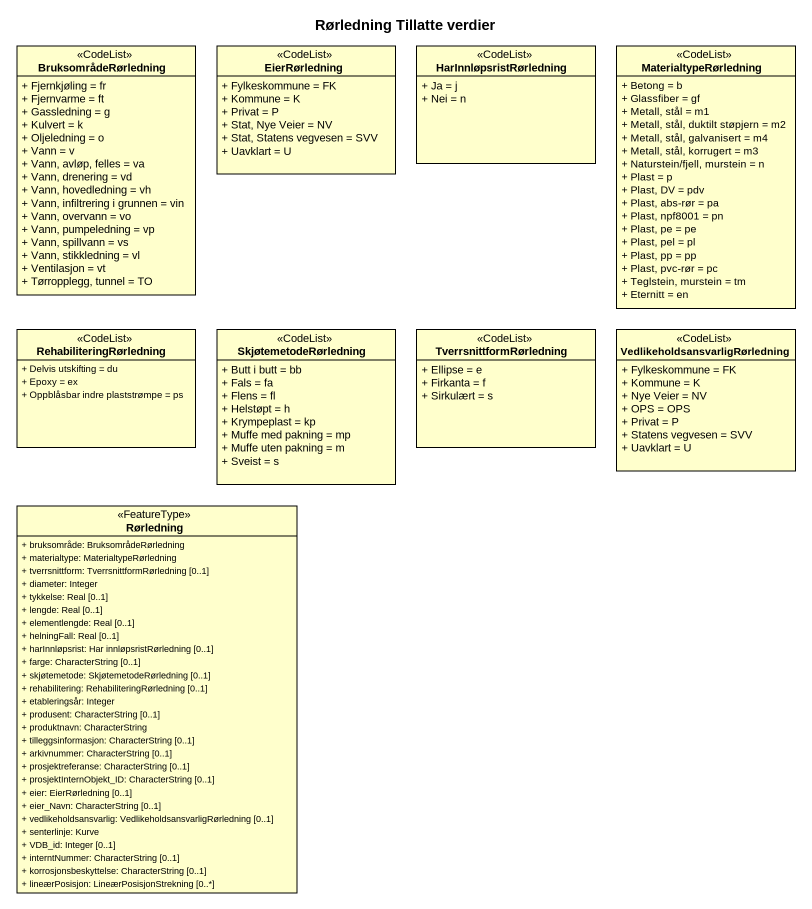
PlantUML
@startuml
title Rørledning Tillatte verdier
hide circle
hide empty members
skinparam classAttributeIconSize 0
class BruksområdeRørledning <<CodeList>> {
  + Fjernkjøling = fr
  + Fjernvarme = ft
  + Gassledning = g
  + Kulvert = k
  + Oljeledning = o
  + Vann = v
  + Vann, avløp, felles = va
  + Vann, drenering = vd
  + Vann, hovedledning = vh
  + Vann, infiltrering i grunnen = vin
  + Vann, overvann = vo
  + Vann, pumpeledning = vp
  + Vann, spillvann = vs
  + Vann, stikkledning = vl
  + Ventilasjon = vt
  + Tørropplegg, tunnel = TO
}
class EierRørledning <<CodeList>> {
  + Fylkeskommune = FK
  + Kommune = K
  + Privat = P
  + Stat, Nye Veier = NV
  + Stat, Statens vegvesen = SVV
  + Uavklart = U
}
class HarInnløpsristRørledning <<CodeList>> {
  + Ja = j
  + Nei = n
}
class MaterialtypeRørledning <<CodeList>> {
  + Betong = b
  + Glassfiber = gf
  + Metall, stål = m1
  + Metall, stål, duktilt støpjern = m2
  + Metall, stål, galvanisert = m4
  + Metall, stål, korrugert = m3
  + Naturstein/fjell, murstein = n
  + Plast = p
  + Plast, DV = pdv
  + Plast, abs-rør = pa
  + Plast, npf8001 = pn
  + Plast, pe = pe
  + Plast, pel = pl
  + Plast, pp = pp
  + Plast, pvc-rør = pc
  + Teglstein, murstein = tm
  + Eternitt = en
}
class RehabiliteringRørledning <<CodeList>> {
  + Delvis utskifting = du
  + Epoxy = ex
  + Oppblåsbar indre plaststrømpe = ps
}
class SkjøtemetodeRørledning <<CodeList>> {
  + Butt i butt = bb
  + Fals = fa
  + Flens = fl
  + Helstøpt = h
  + Krympeplast = kp
  + Muffe med pakning = mp
  + Muffe uten pakning = m
  + Sveist = s
}
class TverrsnittformRørledning <<CodeList>> {
  + Ellipse = e
  + Firkanta = f
  + Sirkulært = s
}
class "VedlikeholdsansvarligRørledning" as VedlikeholdsansvarligRørledn <<CodeList>> {
  + Fylkeskommune = FK
  + Kommune = K
  + Nye Veier = NV
  + OPS = OPS
  + Privat = P
  + Statens vegvesen = SVV
  + Uavklart = U
}
class Rørledning <<FeatureType>> {
  + bruksområde: BruksområdeRørledning
  + materialtype: MaterialtypeRørledning
  + tverrsnittform: TverrsnittformRørledning [0..1]
  + diameter: Integer
  + tykkelse: Real [0..1]
  + lengde: Real [0..1]
  + elementlengde: Real [0..1]
  + helningFall: Real [0..1]
  + harInnløpsrist: Har innløpsristRørledning [0..1]
  + farge: CharacterString [0..1]
  + skjøtemetode: SkjøtemetodeRørledning [0..1]
  + rehabilitering: RehabiliteringRørledning [0..1]
  + etableringsår: Integer
  + produsent: CharacterString [0..1]
  + produktnavn: CharacterString
  + tilleggsinformasjon: CharacterString [0..1]
  + arkivnummer: CharacterString [0..1]
  + prosjektreferanse: CharacterString [0..1]
  + prosjektInternObjekt_ID: CharacterString [0..1]
  + eier: EierRørledning [0..1]
  + eier_Navn: CharacterString [0..1]
  + vedlikeholdsansvarlig: VedlikeholdsansvarligRørledning [0..1]
  + senterlinje: Kurve
  + VDB_id: Integer [0..1]
  + interntNummer: CharacterString [0..1]
  + korrosjonsbeskyttelse: CharacterString [0..1]
  + lineærPosisjon: LineærPosisjonStrekning [0..*]
}
@enduml
